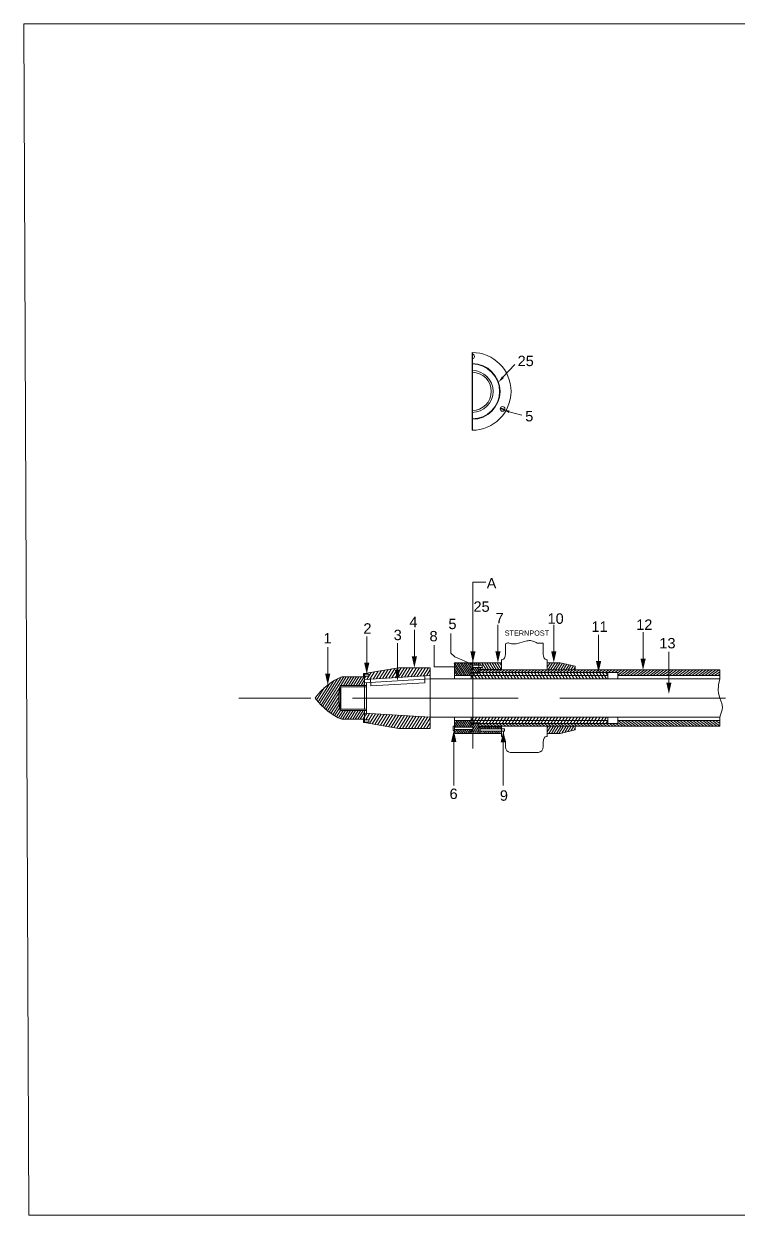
# Model space of a CAD drawing. Header units: inches. Extents: x -6310 to 26, y 12 to 4692.
# Drawn here: x -6310 to -3504, y 12 to 4692 of the extents above; entities that cross this region are included whole.
import ezdxf

# ---------------------------------------------------------------- set-up
doc = ezdxf.new("R2010")
doc.units = ezdxf.units.IN
doc.header["$MEASUREMENT"] = 0
doc.linetypes.add('PDF_IMPORT', pattern=[1, 0.8, -0.2])
doc.styles.add('PDF Arial', font='arial.ttf')
doc.styles.get("Standard").update_dxf_attribs({"font": 'arial.ttf'})

msp = doc.modelspace()

# ---------------------------------------------------------------- hatches: boundary and pattern name
at = {"transparency": 33554559}
for points in [[(-4522.3, 2143.3), (-4552.6, 2143.3), (-4552.6, 2141), (-4522.3, 2141)], [(-4522.3, 1945.4), (-4552.6, 1945.4), (-4552.6, 1943.1), (-4522.3, 1943.1)]]:
    msp.add_hatch(color=256, dxfattribs=at).paths.add_polyline_path(points)

# ---------------------------------------------------------------- linework, layer by layer
msp.add_line((-4548.8, 3400.7), (-4548.8, 3095))
at = {"lineweight": 5}
for points in [[(-6310.1, 4691.9), (6.6, 4691.9), (26.2, 11.7), (-6290.5, 11.7)], [(-4971.1, 2128.7), (-4971.1, 2116.1), (-4713.5, 2131.4), (-4713.5, 2162.4), (-4838.2, 2162.4), (-4971.1, 2139.8), (-4971.1, 2137.6), (-4954.7, 2137.6), (-4954.7, 2128.7)], [(-4552.6, 2182.2), (-4552.6, 2176.1), (-4547.8, 2176.1), (-4547.8, 2172.2), (-4522.3, 2172.2), (-4522.3, 2182.2)], [(-4552.6, 2159.2), (-4552.6, 2143), (-4522.3, 2143), (-4522.3, 2163.3), (-4547.8, 2163.3), (-4547.8, 2159.2)], [(-4522.3, 2182.2), (-4522.3, 2172.2), (-4509, 2172.2), (-4509, 2163.3), (-4522.3, 2163.3), (-4522.3, 2155.8), (-4433.8, 2155.8), (-4433.8, 2182.2)], [(-4522.3, 2155.8), (-4522.3, 2153.5), (-4433.8, 2153.5), (-4433.8, 2155.8)], [(-4552.6, 2118.2), (-4016.4, 2118.2), (-4016.4, 2143.3), (-4522.3, 2143.3), (-4522.3, 2141), (-4552.6, 2141)], [(-5067.6, 2092), (-5067.6, 2087.6), (-4964.1, 2087.6), (-4964.1, 2092)], [(-4964.1, 1994.4), (-4964.1, 1999), (-5067.6, 1999), (-5067.6, 1994.4)], [(-4971.1, 1948.8), (-4971.1, 1946.8), (-4838.2, 1924.2), (-4713.5, 1924.2), (-4713.5, 1968.2), (-4971.1, 1983.7), (-4971.1, 1957.7), (-4954.7, 1957.7), (-4954.7, 1948.8)], [(-4552.6, 1919.9), (-4552.6, 1904.1), (-4522.3, 1904.1), (-4522.3, 1943.1), (-4552.6, 1943.1), (-4552.6, 1928.8), (-4544.4, 1928.8), (-4544.4, 1919.9)], [(-4522.3, 1932.9), (-4522.3, 1930.8), (-4433.8, 1930.8), (-4433.8, 1932.9)], [(-4253.7, 1932.9), (-4253.7, 1904.1), (-4202.4, 1904.1), (-4143.9, 1918.5), (-4143.9, 1932.9)]]:
    msp.add_lwpolyline(points, close=True, dxfattribs=at)
at = {"lineweight": 9}
for points in [[(-4381.3, 3353.3), (-4427.8, 3303.6)], [(-4420.5, 3177.1), (-4437.4, 3183.7)], [(-4421.7, 3174.6), (-4438.3, 3181.2)], [(-4354, 3154.1), (-4403, 3167.7)], [(-4545.8, 2027.5), (-4545.8, 2498.4), (-4494.5, 2498.4)], [(-4775.8, 2207.3), (-4775.8, 2310.6)], [(-4632.4, 2297.4), (-4632.4, 2219.6), (-4616.6, 2205.3), (-4550.1, 2176.1)], [(-4545.8, 2227.2), (-4545.8, 2330.4)], [(-4447.5, 2227.2), (-4447.5, 2330.4)], [(-4228, 2227.2), (-4228, 2330.4)], [(-3877.4, 2198.4), (-3877.4, 2301.7)], [(-4962.9, 2182.5), (-4962.9, 2285.7)], [(-4842.3, 2155.3), (-4842.3, 2258.8)], [(-4698.5, 2251.1), (-4698.5, 2165.8), (-4631.9, 2165.6), (-4611.9, 2166.5)], [(-4545.8, 2270), (-4545.8, 2292.1)], [(-4417.6, 2216), (-4417.6, 2256.3), (-4413.1, 2258.6), (-4410.8, 2259.3), (-4408.5, 2259.8), (-4406.2, 2259.8), (-4404, 2259.3), (-4399.4, 2257.9), (-4394.8, 2256.6), (-4390.1, 2255.9), (-4385.5, 2255.7), (-4380.7, 2255.7), (-4376.1, 2256.3), (-4371.4, 2257.2), (-4362, 2259.8), (-4343.1, 2265.7), (-4334, 2268), (-4329.2, 2268.6), (-4324.6, 2269.1), (-4320.1, 2269.1), (-4315.5, 2268.4), (-4310.9, 2267.3), (-4306.6, 2265.7), (-4297.7, 2260.9), (-4295.4, 2259.8), (-4293.4, 2259.1), (-4291.1, 2258.6), (-4288.6, 2258.4), (-4284, 2258.6), (-4279.3, 2259.1), (-4274.7, 2259.3), (-4270.1, 2259.1), (-4270.1, 2216)], [(-4052.2, 2188.2), (-4052.2, 2291.4)], [(-5116.1, 2139.6), (-5116.1, 2243.1)], [(-3775.9, 2104.3), (-3775.9, 2224.4)], [(-4913.2, 2119.6), (-4892, 2153.3)], [(-4900.9, 2120.2), (-4878.8, 2155.3)], [(-4888.6, 2120.9), (-4865.6, 2157.6)], [(-4876.3, 2121.6), (-4852.4, 2159.9)], [(-4864, 2122.5), (-4839.1, 2162.2)], [(-4851.7, 2123.2), (-4827.1, 2162.4)], [(-4839.4, 2123.9), (-4815.2, 2162.4)], [(-4827.1, 2124.6), (-4803.6, 2162.4)], [(-4814.7, 2125.5), (-4791.7, 2162.4)], [(-4802.4, 2126.2), (-4779.9, 2162.4)], [(-4790.1, 2126.9), (-4768, 2162.4)], [(-4777.8, 2127.5), (-4756.2, 2162.4)], [(-4765.5, 2128.4), (-4744.3, 2162.4)], [(-4753.2, 2129.1), (-4732.5, 2162.4)], [(-4740.9, 2129.8), (-4720.6, 2162.4)], [(-4728.6, 2130.5), (-4713.5, 2154.9)], [(-4713.5, 1924.2), (-4713.5, 2162.4)], [(-4618.7, 2118.2), (-4618.7, 2177.9)], [(-4593.6, 2131.4), (-4618.7, 2171.5)], [(-4600.9, 2131.4), (-4618.7, 2159.9)], [(-4586.3, 2131.4), (-4617.6, 2181.3)], [(-4616, 2182.2), (-4433.8, 2182.2), (-4433.8, 2153.5)], [(-4579, 2131.4), (-4610.7, 2182.2)], [(-4571.7, 2131.4), (-4603.4, 2182.2)], [(-4564.4, 2131.4), (-4596.1, 2182.2)], [(-4557.1, 2131.4), (-4588.8, 2182.2)], [(-4552.6, 2135.7), (-4581.5, 2182.2)], [(-4552.6, 2147.4), (-4574.5, 2182.2)], [(-4552.6, 2159), (-4567.2, 2182.2)], [(-4552.6, 2170.9), (-4559.9, 2182.2)], [(-4552.6, 2141), (-4522.3, 2141), (-4522.3, 2182.2)], [(-4552.6, 2118.2), (-4552.6, 2182.2)], [(-4547.8, 2159.5), (-4547.8, 2167.9), (-4547.8, 2176.1), (-4552.6, 2176.1)], [(-4552.6, 2169.7), (-4552.6, 2155.8)], [(-4552.6, 2159.5), (-4552.6, 2167.9)], [(-4541.6, 2143), (-4551.9, 2159.2)], [(-4544.2, 2172.2), (-4550.3, 2182.2)], [(-4547.8, 2163.3), (-4509, 2163.3)], [(-4533.7, 2143), (-4546.4, 2163.3)], [(-4545.8, 2176.3), (-4545.8, 1845.3)], [(-4536.2, 2172.2), (-4542.3, 2182.2)], [(-4525.7, 2143), (-4538.5, 2163.3)], [(-4528.2, 2172.2), (-4534.4, 2182.2)], [(-4522.3, 2150.1), (-4530.7, 2163.3)], [(-4522.3, 2175.4), (-4526.4, 2182.2)], [(-4522.3, 2162.9), (-4522.7, 2163.3)], [(-4522.3, 1943.1), (-4522.3, 1932.9), (-3575.3, 1932.9), (-3575.3, 1968.2), (-3572.6, 1977.1), (-3566.4, 1996.5), (-3565.5, 2007.2), (-3568.5, 2021.5), (-3575.3, 2043.2), (-3581.2, 2062.3), (-3582.8, 2072.8), (-3581.2, 2095.2), (-3575.3, 2118.2), (-3575.3, 2153.5), (-4522.3, 2153.5), (-4522.3, 2157.6)], [(-4522.3, 2144.4), (-4509.7, 2153.5)], [(-4522.3, 2153.5), (-4522.3, 2143.3), (-3976.3, 2143.3)], [(-4514.3, 2172.2), (-4520.4, 2182.2)], [(-4513.8, 2155.8), (-4518.6, 2163.3)], [(-4511.1, 2143.3), (-4497, 2153.5)], [(-4494, 2155.8), (-4510.6, 2182.2)], [(-4504, 2155.8), (-4509, 2164)], [(-4484, 2155.8), (-4500.6, 2182.2)], [(-4498.3, 2143.3), (-4484.2, 2153.5)], [(-4474.2, 2155.8), (-4490.6, 2182.2)], [(-4485.6, 2143.3), (-4471.4, 2153.5)], [(-4464.1, 2155.8), (-4480.8, 2182.2)], [(-4472.8, 2143.3), (-4458.7, 2153.5)], [(-4454.1, 2155.8), (-4470.8, 2182.2)], [(-4444.3, 2155.8), (-4460.7, 2182.2)], [(-4460, 2143.3), (-4445.9, 2153.5)], [(-4434.3, 2155.8), (-4450.9, 2182.2)], [(-4447.3, 2143.3), (-4433.1, 2153.5)], [(-4433.8, 2171.1), (-4440.9, 2182.2)], [(-4434.5, 2143.3), (-4420.4, 2153.5)], [(-4433.8, 2182.2), (-4433.8, 2193.9), (-4431.5, 2193.9)], [(-4421.7, 2143.3), (-4407.6, 2153.5)], [(-4409.2, 2143.3), (-4394.8, 2153.5)], [(-4396.4, 2143.3), (-4382.1, 2153.5)], [(-4383.7, 2143.3), (-4369.3, 2153.5)], [(-4370.9, 2143.3), (-4356.8, 2153.5)], [(-4358.1, 2143.3), (-4344, 2153.5)], [(-4345.4, 2143.3), (-4331.2, 2153.5)], [(-4332.6, 2143.3), (-4318.5, 2153.5)], [(-4319.8, 2143.3), (-4305.7, 2153.5)], [(-4307.1, 2143.3), (-4292.9, 2153.5)], [(-4294.3, 2143.3), (-4280.2, 2153.5)], [(-4281.5, 2143.3), (-4267.4, 2153.5)], [(-4268.8, 2143.3), (-4254.6, 2153.5)], [(-4253.7, 2182.2), (-4253.7, 2193.9), (-4256.2, 2193.9)], [(-4256, 2143.3), (-4241.9, 2153.5)], [(-4253.7, 2153.5), (-4253.7, 2182.2), (-4202.4, 2182.2), (-4143.9, 2167.9), (-4143.9, 2153.5)], [(-4253.7, 2180.4), (-4252.6, 2182.2)], [(-4253.7, 2164.5), (-4242.6, 2182.2)], [(-4250.5, 2153.5), (-4232.8, 2182.2)], [(-4243.2, 2143.3), (-4229.1, 2153.5)], [(-4240.7, 2153.5), (-4222.7, 2182.2)], [(-4230.7, 2153.5), (-4212.7, 2182.2)], [(-4230.5, 2143.3), (-4216.3, 2153.5)], [(-4220.9, 2153.5), (-4202.9, 2182.2)], [(-4217.9, 2143.3), (-4203.6, 2153.5)], [(-4210.9, 2153.5), (-4194.2, 2180.2)], [(-4205.2, 2143.3), (-4190.8, 2153.5)], [(-4200.8, 2153.5), (-4185.6, 2178.1)], [(-4192.4, 2143.3), (-4178, 2153.5)], [(-4191, 2153.5), (-4176.9, 2176.1)], [(-4181, 2153.5), (-4168.2, 2173.8)], [(-4179.6, 2143.3), (-4165.5, 2153.5)], [(-4171, 2153.5), (-4159.6, 2171.8)], [(-4166.9, 2143.3), (-4152.7, 2153.5)], [(-4161.2, 2153.5), (-4151.1, 2169.7)], [(-4154.1, 2143.3), (-4140, 2153.5)], [(-4151.1, 2153.5), (-4143.9, 2165.2)], [(-4141.3, 2143.3), (-4127.2, 2153.5)], [(-4128.6, 2143.3), (-4114.4, 2153.5)], [(-4115.8, 2143.3), (-4101.7, 2153.5)], [(-4103, 2143.3), (-4088.9, 2153.5)], [(-4090.3, 2143.3), (-4076.1, 2153.5)], [(-4077.5, 2143.3), (-4063.4, 2153.5)], [(-4064.7, 2143.3), (-4050.6, 2153.5)], [(-4052, 2143.3), (-4037.8, 2153.5)], [(-4039.2, 2143.3), (-4025.1, 2153.5)], [(-4026.5, 2143.3), (-4012.3, 2153.5)], [(-4013.9, 2143.3), (-3999.6, 2153.5)], [(-4001.1, 2143.3), (-3986.8, 2153.5)], [(-3988.4, 2143.3), (-3974, 2153.5)], [(-3976.3, 2142.6), (-3961.5, 2153.5)], [(-3976.3, 2133.5), (-3948.7, 2153.5)], [(-3966.3, 2131.4), (-3935.9, 2153.5)], [(-3953.5, 2131.4), (-3923.2, 2153.5)], [(-3940.7, 2131.4), (-3910.4, 2153.5)], [(-3928, 2131.4), (-3897.7, 2153.5)], [(-3915.2, 2131.4), (-3884.9, 2153.5)], [(-3902.4, 2131.4), (-3872.1, 2153.5)], [(-3889.7, 2131.4), (-3859.4, 2153.5)], [(-3876.9, 2131.4), (-3846.6, 2153.5)], [(-3864.1, 2131.4), (-3833.8, 2153.5)], [(-3851.4, 2131.4), (-3821.1, 2153.5)], [(-3838.8, 2131.4), (-3808.3, 2153.5)], [(-3826.1, 2131.4), (-3795.5, 2153.5)], [(-3813.3, 2131.4), (-3782.8, 2153.5)], [(-3800.5, 2131.4), (-3775.9, 2149.4), (-3770, 2153.5)], [(-3787.8, 2131.4), (-3775.9, 2140.1), (-3757.5, 2153.5)], [(-3775, 2131.4), (-3744.7, 2153.5)], [(-3762.2, 2131.4), (-3731.9, 2153.5)], [(-3749.5, 2131.4), (-3719.2, 2153.5)], [(-3736.7, 2131.4), (-3706.4, 2153.5)], [(-3723.9, 2131.4), (-3693.6, 2153.5)], [(-3711.2, 2131.4), (-3680.9, 2153.5)], [(-3698.4, 2131.4), (-3668.1, 2153.5)], [(-3685.6, 2131.4), (-3655.3, 2153.5)], [(-3672.9, 2131.4), (-3642.6, 2153.5)], [(-3660.1, 2131.4), (-3629.8, 2153.5)], [(-3647.3, 2131.4), (-3617, 2153.5)], [(-3634.8, 2131.4), (-3604.3, 2153.5)], [(-3622, 2131.4), (-3591.5, 2153.5)], [(-3609.3, 2131.4), (-3578.7, 2153.5)], [(-5148.5, 2022), (-5092.6, 2111.1)], [(-5142.6, 2015.6), (-5077.6, 2119.1)], [(-5136.4, 2009.5), (-5063.9, 2125)], [(-5130, 2003.5), (-5053.2, 2126.4)], [(-5064.8, 2092), (-5043.2, 2126.4)], [(-5054.8, 2092), (-5033.1, 2126.4)], [(-5045, 2092), (-5023.3, 2126.4)], [(-5035, 2092), (-5013.3, 2126.4)], [(-5024.9, 2092), (-5003.5, 2126.4)], [(-5015.1, 2092), (-4993.5, 2126.4)], [(-5005.1, 2092), (-4983.4, 2126.4)], [(-4995.3, 2092), (-4973.6, 2126.4)], [(-4985.3, 2092), (-4971.1, 2114.5)], [(-4971.1, 2139.8), (-4975.9, 2139.8), (-4975.9, 2133.2), (-4975.9, 2126.4), (-4971.1, 2126.4), (-4971.1, 2139.8), (-4971.1, 2126.4)], [(-4971.1, 2121.6), (-4966.6, 2128.7)], [(-4713.5, 2118.2), (-4971.1, 2102.7), (-4713.5, 2118.2), (-3575.3, 2118.2)], [(-4962.5, 2116.6), (-4954.7, 2128.7)], [(-4961.1, 2137.6), (-4958.4, 2141.9)], [(-4954.7, 2128.9), (-4945.1, 2144.2)], [(-4950.2, 2117.3), (-4931.9, 2146.5)], [(-4948.3, 2118), (-4947.2, 2091.5)], [(-4947.4, 2091.7), (-4734.3, 2102.9), (-4735.2, 2129.4)], [(-4937.8, 2118), (-4918.7, 2148.7)], [(-4925.5, 2118.9), (-4905.2, 2151)], [(-4716.3, 2131.2), (-4713.5, 2136)], [(-4608.2, 2131.4), (-4618.7, 2148.3)], [(-4016.4, 2118.2), (-4016.4, 2143.3), (-4016.4, 2131.4), (-4552.6, 2131.4), (-4618.7, 2131.4)], [(-4615.5, 2131.4), (-4618.7, 2136.7)], [(-4549.6, 2143), (-4552.6, 2147.8)], [(-4552.6, 2143.3), (-4522.3, 2143.3)], [(-4543.5, 2118.2), (-4552.6, 2133)], [(-4530.7, 2118.2), (-4544.8, 2141)], [(-4517.9, 2118.2), (-4532.3, 2141)], [(-4505.2, 2118.2), (-4520.9, 2143.3)], [(-4492.4, 2118.2), (-4508.1, 2143.3)], [(-4479.6, 2118.2), (-4495.4, 2143.3)], [(-4466.9, 2118.2), (-4482.6, 2143.3)], [(-4454.1, 2118.2), (-4469.8, 2143.3)], [(-4441.3, 2118.2), (-4457.1, 2143.3)], [(-4428.6, 2118.2), (-4444.3, 2143.3)], [(-4415.8, 2118.2), (-4431.5, 2143.3)], [(-4403.3, 2118.2), (-4418.8, 2143.3)], [(-4390.5, 2118.2), (-4406, 2143.3)], [(-4377.7, 2118.2), (-4393.2, 2143.3)], [(-4365, 2118.2), (-4380.5, 2143.3)], [(-4352.2, 2118.2), (-4367.7, 2143.3)], [(-4339.4, 2118.2), (-4354.9, 2143.3)], [(-4326.7, 2118.2), (-4342.4, 2143.3)], [(-4313.9, 2118.2), (-4329.6, 2143.3)], [(-4301.1, 2118.2), (-4316.9, 2143.3)], [(-4288.4, 2118.2), (-4304.1, 2143.3)], [(-4275.6, 2118.2), (-4291.3, 2143.3)], [(-4262.8, 2118.2), (-4278.6, 2143.3)], [(-4250.1, 2118.2), (-4265.8, 2143.3)], [(-4237.3, 2118.2), (-4253, 2143.3)], [(-4224.6, 2118.2), (-4240.3, 2143.3)], [(-4211.8, 2118.2), (-4227.5, 2143.3)], [(-4199.2, 2118.2), (-4214.7, 2143.3)], [(-4186.5, 2118.2), (-4202, 2143.3)], [(-4173.7, 2118.2), (-4189.2, 2143.3)], [(-4160.9, 2118.2), (-4176.5, 2143.3)], [(-4148.2, 2118.2), (-4163.7, 2143.3)], [(-4135.4, 2118.2), (-4151.1, 2143.3)], [(-4122.7, 2118.2), (-4138.4, 2143.3)], [(-4109.9, 2118.2), (-4125.6, 2143.3)], [(-4097.1, 2118.2), (-4112.8, 2143.3)], [(-4084.4, 2118.2), (-4100.1, 2143.3)], [(-4071.6, 2118.2), (-4087.3, 2143.3)], [(-4058.8, 2118.2), (-4074.6, 2143.3)], [(-4046.1, 2118.2), (-4061.8, 2143.3)], [(-4033.3, 2118.2), (-4049, 2143.3)], [(-4020.5, 2118.2), (-4036.3, 2143.3)], [(-4016.4, 2132.1), (-4023.5, 2143.3)], [(-3976.3, 2118.2), (-3976.3, 2143.3), (-3976.3, 2131.4), (-3575.3, 2131.4)], [(-3596.5, 2131.4), (-3575.3, 2146.9)], [(-3583.7, 2131.4), (-3575.3, 2137.6)], [(-5159.9, 2035.4), (-5130, 2083.1)], [(-5154.2, 2028.6), (-5109.5, 2099.7)], [(-5123.6, 1997.8), (-5069.2, 2085.1)], [(-5117.3, 1992.4), (-5072.1, 2064.4)], [(-5067.6, 2092), (-5067.6, 1994.4)], [(-5064.8, 2087.6), (-5064.8, 1999)], [(-4975.2, 2092), (-4971.1, 2098.6)], [(-4971.1, 2092), (-4971.1, 1999)], [(-4964.1, 2043.2), (-4964.1, 2087.6), (-4964.1, 2103.4)], [(-5165.4, 2042.5), (-5160.3, 2050.7)], [(-5110.4, 1987.3), (-5073, 2046.8)], [(-5103.6, 1982.3), (-5072.8, 2031.3)], [(-5096.5, 1977.8), (-5071.7, 2017.4)], [(-4964.1, 1983), (-4964.1, 1994.4), (-4964.1, 2052.3)], [(-5089.2, 1973.4), (-5069.6, 2004.7)], [(-5081.9, 1969.3), (-5066.2, 1994.4)], [(-5074.2, 1965.7), (-5056.2, 1994.4)], [(-5066.4, 1962.3), (-5046.4, 1994.4)], [(-5058, 1960), (-5036.3, 1994.4)], [(-5048, 1960), (-5026.3, 1994.4)], [(-5037.9, 1960), (-5016.5, 1994.4)], [(-5028.1, 1960), (-5006.5, 1994.4)], [(-5018.1, 1960), (-4996.4, 1994.4)], [(-5008.3, 1960), (-4986.6, 1994.4)], [(-4998.3, 1960), (-4976.6, 1994.4)], [(-4988.2, 1960), (-4971.1, 1987.3)], [(-4978.4, 1960), (-4971.1, 1971.6)], [(-4971.1, 1994.4), (-4971.1, 1983.7), (-4713.5, 1968.2), (-3575.3, 1968.2), (-4713.5, 1968.2)], [(-4971.1, 1970.2), (-4962.9, 1983.2)], [(-4967, 1957.7), (-4951.5, 1982.6)], [(-4955.2, 1957.7), (-4940.1, 1981.9)], [(-4952.2, 1943.6), (-4928.7, 1981.2)], [(-4941.5, 1941.7), (-4917.3, 1980.5)], [(-4930.8, 1939.9), (-4905.9, 1979.8)], [(-4920.1, 1938.1), (-4894.5, 1979.1)], [(-4909.4, 1936.3), (-4883.1, 1978.4)], [(-4898.6, 1934.5), (-4871.7, 1977.8)], [(-4888.2, 1932.6), (-4860.3, 1977.1)], [(-4877.4, 1930.8), (-4848.9, 1976.4)], [(-4866.7, 1929), (-4837.3, 1975.7)], [(-4856, 1927.2), (-4825.9, 1975)], [(-4845.3, 1925.3), (-4814.5, 1974.3)], [(-4834.1, 1924.2), (-4803.1, 1973.7)], [(-4822.3, 1924.2), (-4791.7, 1973)], [(-4810.4, 1924.2), (-4780.3, 1972.3)], [(-4798.6, 1924.2), (-4768.9, 1971.6)], [(-4786.7, 1924.2), (-4757.5, 1970.9)], [(-4774.9, 1924.2), (-4746.1, 1970.2)], [(-4763, 1924.2), (-4734.7, 1969.6)], [(-4751.4, 1924.2), (-4723.3, 1968.9)], [(-4739.5, 1924.2), (-4713.5, 1965.7)], [(-4618.7, 1968.2), (-4618.7, 1908.7)], [(-4552.6, 1928.8), (-4552.6, 1968.2)], [(-3976.3, 1968.2), (-3976.3, 1943.1), (-4522.3, 1943.1), (-4552.6, 1943.1)], [(-4543.5, 1968.2), (-4552.6, 1953.6)], [(-4530.7, 1968.2), (-4544.8, 1945.4)], [(-4517.9, 1968.2), (-4532.3, 1945.4)], [(-4505.2, 1968.2), (-4520.9, 1943.1)], [(-4492.4, 1968.2), (-4508.1, 1943.1)], [(-4479.6, 1968.2), (-4495.4, 1943.1)], [(-4466.9, 1968.2), (-4482.6, 1943.1)], [(-4454.1, 1968.2), (-4469.8, 1943.1)], [(-4441.3, 1968.2), (-4457.1, 1943.1)], [(-4428.6, 1968.2), (-4444.3, 1943.1)], [(-4415.8, 1968.2), (-4431.5, 1943.1)], [(-4403.3, 1968.2), (-4418.8, 1943.1)], [(-4390.5, 1968.2), (-4406, 1943.1)], [(-4377.7, 1968.2), (-4393.2, 1943.1)], [(-4365, 1968.2), (-4380.5, 1943.1)], [(-4352.2, 1968.2), (-4367.7, 1943.1)], [(-4339.4, 1968.2), (-4355.2, 1943.1)], [(-4326.7, 1968.2), (-4342.4, 1943.1)], [(-4313.9, 1968.2), (-4329.6, 1943.1)], [(-4301.1, 1968.2), (-4316.9, 1943.1)], [(-4288.4, 1968.2), (-4304.1, 1943.1)], [(-4275.6, 1968.2), (-4291.3, 1943.1)], [(-4262.8, 1968.2), (-4278.6, 1943.1)], [(-4250.1, 1968.2), (-4265.8, 1943.1)], [(-4237.3, 1968.2), (-4253, 1943.1)], [(-4224.6, 1968.2), (-4240.3, 1943.1)], [(-4212, 1968.2), (-4227.5, 1943.1)], [(-4199.2, 1968.2), (-4214.7, 1943.1)], [(-4186.5, 1968.2), (-4202, 1943.1)], [(-4173.7, 1968.2), (-4189.2, 1943.1)], [(-4160.9, 1968.2), (-4176.5, 1943.1)], [(-4148.2, 1968.2), (-4163.7, 1943.1)], [(-4135.4, 1968.2), (-4151.1, 1943.1)], [(-4122.7, 1968.2), (-4138.4, 1943.1)], [(-4109.9, 1968.2), (-4125.6, 1943.1)], [(-4097.1, 1968.2), (-4112.8, 1943.1)], [(-4084.4, 1968.2), (-4100.1, 1943.1)], [(-4071.6, 1968.2), (-4087.3, 1943.1)], [(-4058.8, 1968.2), (-4074.6, 1943.1)], [(-4046.1, 1968.2), (-4061.8, 1943.1)], [(-4033.3, 1968.2), (-4049, 1943.1)], [(-4020.5, 1968.2), (-4036.3, 1943.1)], [(-4016.4, 1968.2), (-4016.4, 1943.1)], [(-4962.9, 1945.4), (-4960.6, 1948.8)], [(-4727.7, 1924.2), (-4713.5, 1946.5)], [(-4715.8, 1924.2), (-4713.5, 1927.6)], [(-4016.4, 1955), (-4552.6, 1955), (-4618.7, 1955)], [(-4608.2, 1955), (-4618.7, 1938.3)], [(-4615.5, 1955), (-4618.7, 1950)], [(-4618.7, 1919.9), (-4545.3, 1919.9), (-4544.4, 1919.9), (-4544.4, 1928.8), (-4618.7, 1928.8), (-4545.3, 1928.8)], [(-4615.5, 1919.9), (-4618.7, 1915.1)], [(-4608.2, 1919.9), (-4617.6, 1905)], [(-4600.9, 1955), (-4617.3, 1928.8)], [(-4600.9, 1919.9), (-4610.7, 1904.1)], [(-4593.6, 1955), (-4610, 1928.8)], [(-4593.6, 1919.9), (-4603.4, 1904.1)], [(-4586.3, 1955), (-4602.7, 1928.8)], [(-4586.3, 1919.9), (-4596.1, 1904.1)], [(-4579, 1955), (-4595.4, 1928.8)], [(-4579, 1919.9), (-4588.8, 1904.1)], [(-4571.7, 1955), (-4588.2, 1928.8)], [(-4571.7, 1919.9), (-4581.5, 1904.1)], [(-4564.4, 1955), (-4580.9, 1928.8)], [(-4564.4, 1919.9), (-4574.5, 1904.1)], [(-4557.1, 1955), (-4573.6, 1928.8)], [(-4557.1, 1919.9), (-4567.2, 1904.1)], [(-4552.6, 1950.6), (-4566.3, 1928.8)], [(-4552.6, 1939), (-4559, 1928.8)], [(-4522.3, 1904.1), (-4522.3, 1945.4), (-4552.6, 1945.4)], [(-4552.6, 1934.7), (-4547.3, 1943.1)], [(-4552.6, 1904.1), (-4552.6, 1919.9)], [(-4552.6, 1909.4), (-4546, 1919.9)], [(-4548.5, 1928.8), (-4539.4, 1943.1)], [(-4547.8, 1904.1), (-4523.4, 1943.1)], [(-4544.4, 1922.6), (-4531.4, 1943.1)], [(-4539.8, 1904.1), (-4522.3, 1932.4)], [(-4531.8, 1904.1), (-4522.3, 1919.6)], [(-4518.4, 1932.9), (-4522.3, 1935.8)], [(-4433.8, 1932.9), (-4522.3, 1932.9), (-4522.3, 1930.8), (-4433.8, 1930.8), (-4433.8, 1892.5), (-4431.5, 1892.5)], [(-4521.4, 1930.8), (-4522.3, 1929.4)], [(-4505.6, 1932.9), (-4519.8, 1943.1)], [(-4514.1, 1930.8), (-4517.5, 1925.3)], [(-4421.1, 1913.7), (-4421.1, 1922.4), (-4517.5, 1922.4), (-4485.6, 1922.4)], [(-4506.8, 1930.8), (-4511.6, 1923.1)], [(-4492.9, 1932.9), (-4507, 1943.1)], [(-4499.5, 1930.8), (-4504.7, 1922.4)], [(-4492.2, 1930.8), (-4497.4, 1922.4)], [(-4480.1, 1932.9), (-4494.2, 1943.1)], [(-4484.9, 1930.8), (-4490.1, 1922.4)], [(-4477.6, 1930.8), (-4482.8, 1922.4)], [(-4467.3, 1932.9), (-4481.5, 1943.1)], [(-4470.3, 1930.8), (-4475.5, 1922.4)], [(-4454.6, 1932.9), (-4468.7, 1943.1)], [(-4463, 1930.8), (-4468.2, 1922.4)], [(-4455.7, 1930.8), (-4460.9, 1922.4)], [(-4441.8, 1932.9), (-4455.9, 1943.1)], [(-4448.4, 1930.8), (-4453.7, 1922.4)], [(-4441.1, 1930.8), (-4446.4, 1922.4)], [(-4429, 1932.9), (-4443.2, 1943.1)], [(-4433.8, 1930.8), (-4439.1, 1922.4)], [(-4433.8, 1930.8), (-4433.8, 1930.8)], [(-4416.3, 1932.9), (-4430.4, 1943.1)], [(-4403.5, 1932.9), (-4417.6, 1943.1)], [(-4390.7, 1932.9), (-4405.1, 1943.1)], [(-4378, 1932.9), (-4392.3, 1943.1)], [(-4365.2, 1932.9), (-4379.6, 1943.1)], [(-4352.7, 1932.9), (-4366.8, 1943.1)], [(-4339.9, 1932.9), (-4354, 1943.1)], [(-4327.1, 1932.9), (-4341.3, 1943.1)], [(-4314.4, 1932.9), (-4328.5, 1943.1)], [(-4301.6, 1932.9), (-4315.7, 1943.1)], [(-4288.8, 1932.9), (-4303, 1943.1)], [(-4276.1, 1932.9), (-4290.2, 1943.1)], [(-4263.3, 1932.9), (-4277.4, 1943.1)], [(-4250.5, 1932.9), (-4264.7, 1943.1)], [(-4256.2, 1892.5), (-4253.7, 1892.5), (-4253.7, 1904.1), (-4253.7, 1932.9)], [(-4253.7, 1926), (-4249.4, 1932.9)], [(-4253.7, 1910.1), (-4239.6, 1932.9)], [(-4237.8, 1932.9), (-4251.9, 1943.1)], [(-4247.6, 1904.1), (-4229.6, 1932.9)], [(-4225, 1932.9), (-4239.1, 1943.1)], [(-4237.5, 1904.1), (-4219.5, 1932.9)], [(-4227.7, 1904.1), (-4209.7, 1932.9)], [(-4212.2, 1932.9), (-4226.4, 1943.1)], [(-4217.7, 1904.1), (-4199.7, 1932.9)], [(-4199.5, 1932.9), (-4213.8, 1943.1)], [(-4207.7, 1904.1), (-4189.9, 1932.9)], [(-4186.7, 1932.9), (-4201.1, 1943.1)], [(-4197, 1905.5), (-4179.9, 1932.9)], [(-4173.9, 1932.9), (-4188.3, 1943.1)], [(-4185.3, 1908.5), (-4169.8, 1932.9)], [(-4161.2, 1932.9), (-4175.5, 1943.1)], [(-4173.5, 1911.4), (-4160, 1932.9)], [(-4148.6, 1932.9), (-4162.8, 1943.1)], [(-4161.6, 1914.2), (-4150, 1932.9)], [(-4135.9, 1932.9), (-4150, 1943.1)], [(-4150, 1917.1), (-4143.9, 1926.7)], [(-4123.1, 1932.9), (-4137.2, 1943.1)], [(-4110.3, 1932.9), (-4124.5, 1943.1)], [(-4097.6, 1932.9), (-4111.7, 1943.1)], [(-4084.8, 1932.9), (-4098.9, 1943.1)], [(-4072, 1932.9), (-4086.2, 1943.1)], [(-4059.3, 1932.9), (-4073.4, 1943.1)], [(-4046.5, 1932.9), (-4060.6, 1943.1)], [(-4033.7, 1932.9), (-4047.9, 1943.1)], [(-4021, 1932.9), (-4035.1, 1943.1)], [(-4016.4, 1954.5), (-4023.5, 1943.1)], [(-4008.2, 1932.9), (-4022.3, 1943.1)], [(-3995.4, 1932.9), (-4009.8, 1943.1)], [(-3982.7, 1932.9), (-3997, 1943.1)], [(-3969.9, 1932.9), (-3984.3, 1943.1)], [(-3976.3, 1943.1), (-3976.3, 1955), (-3575.3, 1955)], [(-3957.4, 1932.9), (-3976.3, 1946.8)], [(-3944.6, 1932.9), (-3974.9, 1955)], [(-3931.8, 1932.9), (-3962.2, 1955)], [(-3919.1, 1932.9), (-3949.4, 1955)], [(-3906.3, 1932.9), (-3936.6, 1955)], [(-3893.5, 1932.9), (-3923.9, 1955)], [(-3880.8, 1932.9), (-3911.1, 1955)], [(-3868, 1932.9), (-3898.3, 1955)], [(-3855.3, 1932.9), (-3885.6, 1955)], [(-3842.5, 1932.9), (-3872.8, 1955)], [(-3829.7, 1932.9), (-3860, 1955)], [(-3817, 1932.9), (-3847.3, 1955)], [(-3804.2, 1932.9), (-3834.7, 1955)], [(-3791.4, 1932.9), (-3822, 1955)], [(-3778.7, 1932.9), (-3809.2, 1955)], [(-3765.9, 1932.9), (-3796.4, 1955)], [(-3753.4, 1932.9), (-3783.7, 1955)], [(-3740.6, 1932.9), (-3770.9, 1955)], [(-3727.8, 1932.9), (-3758.1, 1955)], [(-3715.1, 1932.9), (-3745.4, 1955)], [(-3702.3, 1932.9), (-3732.6, 1955)], [(-3689.5, 1932.9), (-3719.8, 1955)], [(-3676.8, 1932.9), (-3707.1, 1955)], [(-3664, 1932.9), (-3694.3, 1955)], [(-3651.2, 1932.9), (-3681.5, 1955)], [(-3638.5, 1932.9), (-3668.8, 1955)], [(-3625.7, 1932.9), (-3656, 1955)], [(-3612.9, 1932.9), (-3643.2, 1955)], [(-3600.2, 1932.9), (-3630.7, 1955)], [(-3587.4, 1932.9), (-3617.9, 1955)], [(-3575.3, 1933.3), (-3605.2, 1955)], [(-3575.3, 1942.7), (-3592.4, 1955)], [(-3575.3, 1952), (-3579.6, 1955)], [(-4616, 1904.1), (-4433.8, 1904.1)], [(-4552.6, 1915.8), (-4559.9, 1904.1)], [(-4523.9, 1904.1), (-4522.3, 1907.1)], [(-4520, 1909.8), (-4522.3, 1906)], [(-4517.5, 1913.7), (-4486.7, 1913.7), (-4421.3, 1913.7)], [(-4510.2, 1913.7), (-4516.1, 1904.1)], [(-4502.9, 1913.7), (-4508.8, 1904.1)], [(-4495.6, 1913.7), (-4501.5, 1904.1)], [(-4488.3, 1913.7), (-4494.2, 1904.1)], [(-4481, 1913.7), (-4486.9, 1904.1)], [(-4473.7, 1913.7), (-4479.6, 1904.1)], [(-4466.4, 1913.7), (-4472.3, 1904.1)], [(-4459.1, 1913.7), (-4465.1, 1904.1)], [(-4451.8, 1913.7), (-4457.8, 1904.1)], [(-4444.5, 1913.7), (-4450.5, 1904.1)], [(-4437.2, 1913.7), (-4443.2, 1904.1)], [(-4433.8, 1907.3), (-4435.9, 1904.1)], [(-4426.5, 1699.4), (-4426.8, 1855.6), (-4426.3, 1913.7)], [(-4621.2, 1699.4), (-4621.2, 1738.9), (-4621.2, 1871.1)], [(-4417.6, 1870.4), (-4417.6, 1851.5)], [(-4270.1, 1870.4), (-4270.1, 1851.5)]]:
    msp.add_lwpolyline(points, dxfattribs=at)
at = {"lineweight": 0}
msp.add_lwpolyline([(-4548.6, 3247.8), (-4548.6, 3247.8)], dxfattribs=at)
msp.add_lwpolyline([(-4548.6, 3247.8), (-4548.6, 3247.8)], dxfattribs=at)
at = {"lineweight": 5}
for points in [[(-4838.2, 2162.4), (-4838.2, 2162.4)], [(-4713.5, 2162.4), (-4713.5, 2162.4)], [(-4618.7, 2177.9), (-4618.7, 2131.4), (-4552.6, 2131.4), (-4552.6, 2182.2), (-4616, 2182.2)], [(-4618.7, 2177.9), (-4618.7, 2177.9)], [(-4616, 2182.2), (-4616, 2182.2)], [(-4552.6, 2182.2), (-4552.6, 2182.2)], [(-4552.6, 2176.1), (-4552.6, 2176.1)], [(-4547.8, 2176.1), (-4547.8, 2176.1)], [(-4547.8, 2172.2), (-4547.8, 2172.2)], [(-4547.8, 2163.3), (-4547.8, 2163.3)], [(-4547.8, 2159.2), (-4547.8, 2159.2)], [(-4522.3, 2182.2), (-4522.3, 2182.2)], [(-4522.3, 2172.2), (-4522.3, 2172.2)], [(-4522.3, 2172.2), (-4522.3, 2172.2)], [(-4522.3, 2163.3), (-4522.3, 2163.3)], [(-4522.3, 2163.3), (-4522.3, 2163.3)], [(-4522.3, 2155.8), (-4522.3, 2155.8)], [(-4522.3, 2153.5), (-4522.3, 2153.5)], [(-4509, 2172.2), (-4509, 2172.2)], [(-4509, 2163.3), (-4509, 2163.3)], [(-4433.8, 2182.2), (-4433.8, 2182.2)], [(-4433.8, 2155.8), (-4433.8, 2155.8)], [(-4433.8, 2155.8), (-4433.8, 2155.8)], [(-4433.8, 2153.5), (-4433.8, 2153.5)], [(-4971.1, 2139.8), (-4971.1, 2139.8)], [(-4971.1, 2137.6), (-4971.1, 2137.6)], [(-4971.1, 2126.4), (-4971.1, 2126.4)], [(-4971.1, 2116.1), (-4971.1, 2116.1)], [(-4954.7, 2137.6), (-4954.7, 2137.6)], [(-4954.7, 2128.7), (-4954.7, 2128.7)], [(-4713.5, 2131.4), (-4713.5, 2131.4)], [(-4618.7, 2131.4), (-4618.7, 2131.4)], [(-4552.6, 2143), (-4552.6, 2143)], [(-4552.6, 2141), (-4552.6, 2141)], [(-4552.6, 2131.4), (-4552.6, 2131.4)], [(-4522.3, 2143.3), (-4522.3, 2143.3)], [(-4522.3, 2143), (-4522.3, 2143)], [(-4522.3, 2141), (-4522.3, 2141)], [(-4016.4, 2143.3), (-4016.4, 2143.3)], [(-4016.4, 2118.2), (-4016.4, 2118.2)], [(-5067.6, 2092), (-5067.6, 2092)], [(-5067.6, 2087.6), (-5067.6, 2087.6)], [(-4971.1, 2092), (-4971.1, 2092)], [(-4964.1, 2092), (-4964.1, 2092)], [(-4964.1, 2087.6), (-4964.1, 2087.6)], [(-5166, 2043.2), (-5166, 2043.2)], [(-5067.6, 1999), (-5067.6, 1999)], [(-5067.6, 1994.4), (-5067.6, 1994.4)], [(-5067.6, 1994.4), (-5067.6, 1994.4)], [(-4971.1, 1994.4), (-4971.1, 1994.4)], [(-4971.1, 1983.7), (-4971.1, 1983.7)], [(-4964.1, 1999), (-4964.1, 1999)], [(-4713.5, 1968.2), (-4713.5, 1968.2)], [(-5060.3, 1960), (-5060.3, 1960)], [(-4971.1, 1960), (-4971.1, 1960)], [(-4971.1, 1957.7), (-4971.1, 1957.7)], [(-4971.1, 1946.8), (-4971.1, 1946.8)], [(-4954.7, 1957.7), (-4954.7, 1957.7)], [(-4954.7, 1948.8), (-4954.7, 1948.8)], [(-4838.2, 1924.2), (-4838.2, 1924.2)], [(-4713.5, 1924.2), (-4713.5, 1924.2)], [(-4552.6, 1943.1), (-4552.6, 1943.1)], [(-4552.6, 1928.8), (-4552.6, 1928.8)], [(-4544.4, 1928.8), (-4544.4, 1928.8)], [(-4544.4, 1919.9), (-4544.4, 1919.9)], [(-4522.3, 1943.1), (-4522.3, 1943.1)], [(-4522.3, 1930.8), (-4522.3, 1930.8)], [(-4433.8, 1932.9), (-4433.8, 1932.9)], [(-4433.8, 1930.8), (-4433.8, 1930.8)], [(-4143.9, 1932.9), (-4143.9, 1932.9)], [(-4552.6, 1904.1), (-4552.6, 1904.1)], [(-4522.3, 1904.1), (-4522.3, 1904.1)], [(-4253.7, 1904.1), (-4253.7, 1904.1)], [(-4202.4, 1904.1), (-4202.4, 1904.1)], [(-4143.9, 1918.5), (-4143.9, 1918.5)], [(-4398.9, 1830), (-4288.8, 1830)]]:
    msp.add_lwpolyline(points, dxfattribs=at)
at = {"lineweight": 9}
for points in [[(-4509, 2172.2), (-4547.8, 2172.2)], [(-4971.1, 1946.8), (-4975.9, 1946.8), (-4975.9, 1953.4), (-4975.9, 1960), (-4971.1, 1960)], [(-4623.5, 1924.4), (-4623.5, 1932.6), (-4618.7, 1932.6), (-4618.7, 1924.4), (-4618.7, 1916), (-4623.5, 1916)], [(-4517.5, 1926.2), (-4522.3, 1926.2), (-4522.3, 1918), (-4522.3, 1909.8), (-4517.5, 1909.8), (-4517.5, 1918)]]:
    msp.add_lwpolyline(points, close=True, dxfattribs=at)
at = {"lineweight": 5}
msp.add_lwpolyline([(-5060.3, 1960), (-4971.1, 1960), (-4971.1, 1994.4), (-5067.6, 1994.4, -0.115081), (-5067.6, 2092), (-4971.1, 2092), (-4971.1, 2126.4), (-5060.3, 2126.4)], format="xyb", dxfattribs=at)
at = {"linetype": 'PDF_IMPORT', "lineweight": 9, "ltscale": 814.475115}
msp.add_lwpolyline([(-1109.9, 2043.2), (-5465.4, 2043.2)], dxfattribs=at)
at = {"lineweight": 9}
msp.add_circle((-4429.5, 3179.3), 9.23, dxfattribs=at)
for centre, radius, start, end in [((-4548.8, 3247.9), 152.8, 270, 90), ((-4548.8, 3385.3), 9.23, 270.0001, 89.9999), ((-4548.8, 3247.9), 109.5, 270, 90), ((-4548.8, 3247.9), 107.7, 270, 90), ((-4548.8, 3247.9), 82.4, 270, 90), ((-4548.8, 3247.9), 75.1, 270, 90)]:
    msp.add_arc(centre, radius, start, end, dxfattribs=at)
for points in [[(-4431.7, 2194.1), (-4424, 2194.1), (-4417.9, 2204), (-4417.9, 2216.1)], [(-4270.1, 2216.1), (-4270.1, 2204), (-4264, 2194.1), (-4256.4, 2194.1)], [(-4618.9, 1908.8), (-4618.9, 1906.4), (-4617.7, 1904.4), (-4616.1, 1904.4)], [(-4417.9, 1870.5), (-4417.9, 1882.7), (-4424, 1892.5), (-4431.7, 1892.5)], [(-4256.4, 1892.5), (-4264, 1892.5), (-4270.1, 1882.7), (-4270.1, 1870.5)], [(-4417.9, 1851.6), (-4417.9, 1839.7), (-4409.4, 1830), (-4399.1, 1830)]]:
    msp.add_open_spline(points, degree=3, dxfattribs=at)
at = {"lineweight": 5}
for points in [[(-4616.1, 2182.5), (-4617.7, 2182.5), (-4618.9, 2180.5), (-4618.9, 2178)], [(-5060.3, 2126.5), (-5099.1, 2112.4), (-5135.4, 2083.9), (-5166.1, 2043.3)], [(-5166.1, 2043.4), (-5135.4, 2002.7), (-5099.1, 1974.2), (-5060.3, 1960.1)], [(-4289, 1830), (-4278.6, 1830), (-4270.1, 1839.7), (-4270.1, 1851.6)]]:
    msp.add_open_spline(points, degree=3, dxfattribs=at)
at = {"transparency": 33554559}
for points in [[(-4424.2, 3300.2), (-4445.2, 3283.8), (-4431.7, 3306.8)], [(-4404.8, 3163), (-4421.7, 3174.6), (-4401.4, 3172.5)], [(-4786, 2207.3), (-4765.5, 2207.3), (-4775.8, 2162.4)], [(-4556, 2227.2), (-4535.5, 2227.2), (-4545.8, 2182.2)], [(-4457.8, 2227.2), (-4437.2, 2227.2), (-4447.5, 2182.2)], [(-4238.5, 2227.2), (-4217.7, 2227.2), (-4228, 2182.2)], [(-4973.2, 2182.5), (-4952.7, 2182.5), (-4962.9, 2137.6)], [(-4852.6, 2155.3), (-4832.1, 2155.3), (-4842.3, 2110.4)], [(-4062.5, 2188.2), (-4042, 2188.2), (-4052.2, 2143.3)], [(-3887.6, 2198.4), (-3866.9, 2198.4), (-3877.4, 2153.5)], [(-5126.6, 2139.6), (-5105.9, 2139.6), (-5116.1, 2094.7)], [(-3786.2, 2104.3), (-3765.7, 2104.3), (-3775.9, 2059.4)], [(-4610.7, 1871.1), (-4631.5, 1871.1), (-4621, 1916)], [(-4416, 1868.8), (-4436.8, 1868.8), (-4426.3, 1913.7)]]:
    msp.add_solid(points, dxfattribs=at)

# ---------------------------------------------------------------- texts
at = {"attachment_point": 7, "style": 'PDF Arial'}
for s, insert, char_height in [('25', (-4370.1, 3346.6), 40.87), ('A', (-4491.3, 2474.5), 40.1), ('25', (-4543.6, 2381.4), 40.87), ('4', (-4795.2, 2321.7), 40.9), ('7', (-4456.9, 2336.4), 40.9), ('10', (-4252.6, 2334.4), 40.87), ('11', (-4080.2, 2303.3), 40.87), ('12', (-3904.3, 2311), 40.87), ('1', (-5132.8, 2257.7), 40.9), ('2', (-4976.1, 2296.2), 40.9), ('3', (-4857, 2270.1), 40.9), ('8 ', (-4716.3, 2265.4), 40.87), ('STERNPOST', (-4420.9, 2288), 20.43), ('13', (-3813.3, 2237.8), 40.87), ('6', (-4637.6, 1646), 40.9), ('9', (-4440, 1639.3), 40.9)]:
    msp.add_mtext(s, dxfattribs=dict(at, insert=insert, char_height=char_height))
at = {"char_height": 40.9, "width": 28.45, "attachment_point": 1}
for insert in [(-4340.3, 3171), (-4642, 2354.9)]:
    msp.add_mtext('5', dxfattribs=dict(at, insert=insert))

doc.saveas('drawing.dxf')
